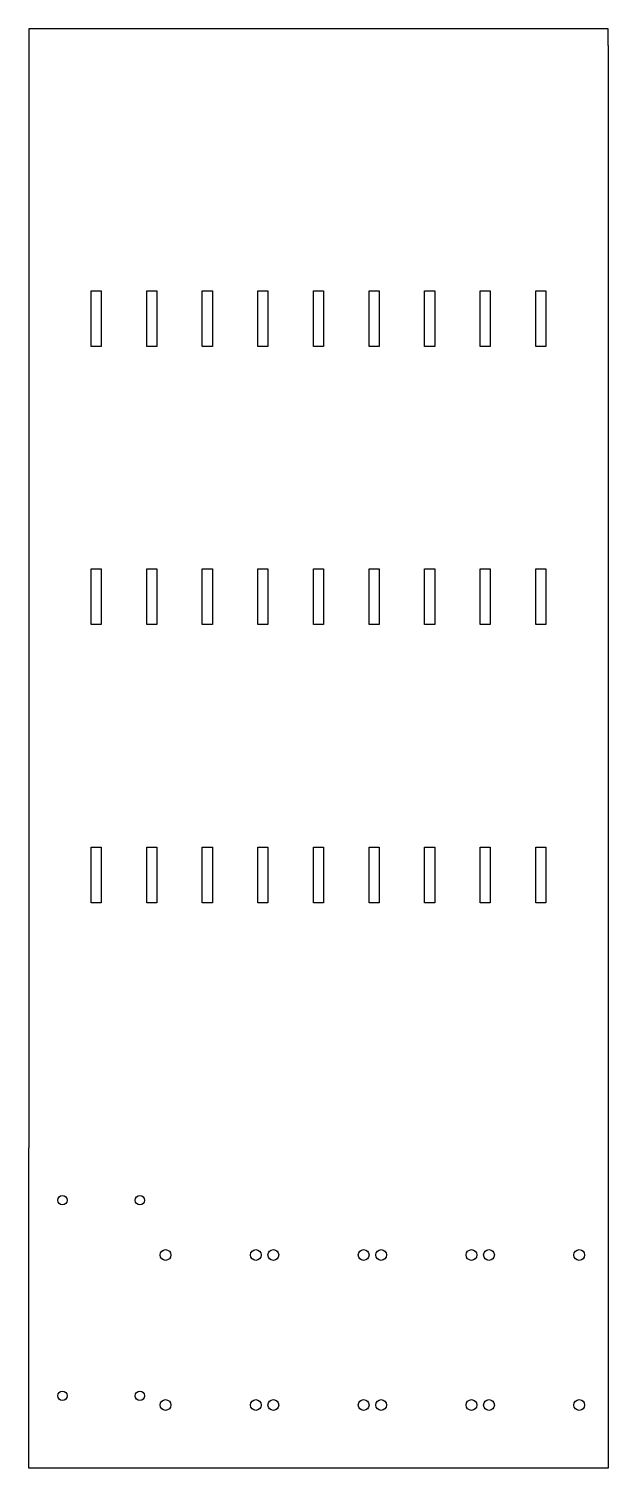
# Model space of a CAD drawing. Extents: x 0 to 172, y -95 to 332.
import ezdxf

# ---------------------------------------------------------------- set-up
doc = ezdxf.new("R2010")
doc.units = 0
doc.layers.add('Sketch', color=7, linetype='CONTINUOUS')

msp = doc.modelspace()

# ---------------------------------------------------------------- linework, layer by layer
at = {"layer": 'Sketch'}
for p, q in [((172, 332), (0, 332)), ((0, 332), (0, 327)), ((172, 327), (172, 332)), ((0, 327), (0, 5)), ((172, 327), (172, 0)), ((18.5, 254.25), (21.5, 254.25)), ((18.5, 237.75), (18.5, 254.25)), ((21.5, 254.25), (21.5, 237.75)), ((35, 254.25), (38, 254.25)), ((35, 237.75), (35, 254.25)), ((38, 254.25), (38, 237.75)), ((51.5, 254.25), (54.5, 254.25)), ((51.5, 237.75), (51.5, 254.25)), ((54.5, 254.25), (54.5, 237.75)), ((68, 254.25), (71, 254.25)), ((68, 237.75), (68, 254.25)), ((71, 254.25), (71, 237.75)), ((84.5, 254.25), (87.5, 254.25)), ((84.5, 237.75), (84.5, 254.25)), ((87.5, 254.25), (87.5, 237.75)), ((101, 254.25), (104, 254.25)), ((101, 237.75), (101, 254.25)), ((104, 254.25), (104, 237.75)), ((117.5, 254.25), (120.5, 254.25)), ((117.5, 237.75), (117.5, 254.25)), ((120.5, 254.25), (120.5, 237.75)), ((134, 254.25), (137, 254.25)), ((134, 237.75), (134, 254.25)), ((137, 254.25), (137, 237.75)), ((150.5, 254.25), (153.5, 254.25)), ((150.5, 237.75), (150.5, 254.25)), ((153.5, 254.25), (153.5, 237.75)), ((21.5, 237.75), (18.5, 237.75)), ((38, 237.75), (35, 237.75)), ((54.5, 237.75), (51.5, 237.75)), ((71, 237.75), (68, 237.75)), ((87.5, 237.75), (84.5, 237.75)), ((104, 237.75), (101, 237.75)), ((120.5, 237.75), (117.5, 237.75)), ((137, 237.75), (134, 237.75)), ((153.5, 237.75), (150.5, 237.75)), ((18.5, 171.75), (21.5, 171.75)), ((18.5, 155.25), (18.5, 171.75)), ((21.5, 171.75), (21.5, 155.25)), ((35, 171.75), (38, 171.75)), ((35, 155.25), (35, 171.75)), ((38, 171.75), (38, 155.25)), ((51.5, 171.75), (54.5, 171.75)), ((51.5, 155.25), (51.5, 171.75)), ((54.5, 171.75), (54.5, 155.25)), ((68, 171.75), (71, 171.75)), ((68, 155.25), (68, 171.75)), ((71, 171.75), (71, 155.25)), ((84.5, 171.75), (87.5, 171.75)), ((84.5, 155.25), (84.5, 171.75)), ((87.5, 171.75), (87.5, 155.25)), ((101, 171.75), (104, 171.75)), ((101, 155.25), (101, 171.75)), ((104, 171.75), (104, 155.25)), ((117.5, 171.75), (120.5, 171.75)), ((117.5, 155.25), (117.5, 171.75)), ((120.5, 171.75), (120.5, 155.25)), ((134, 171.75), (137, 171.75)), ((134, 155.25), (134, 171.75)), ((137, 171.75), (137, 155.25)), ((150.5, 171.75), (153.5, 171.75)), ((150.5, 155.25), (150.5, 171.75)), ((153.5, 171.75), (153.5, 155.25)), ((21.5, 155.25), (18.5, 155.25)), ((38, 155.25), (35, 155.25)), ((54.5, 155.25), (51.5, 155.25)), ((71, 155.25), (68, 155.25)), ((87.5, 155.25), (84.5, 155.25)), ((104, 155.25), (101, 155.25)), ((120.5, 155.25), (117.5, 155.25)), ((137, 155.25), (134, 155.25)), ((153.5, 155.25), (150.5, 155.25)), ((18.5, 89.25), (21.5, 89.25)), ((18.5, 72.75), (18.5, 89.25)), ((21.5, 89.25), (21.5, 72.75)), ((35, 89.25), (38, 89.25)), ((35, 72.75), (35, 89.25)), ((38, 89.25), (38, 72.75)), ((51.5, 89.25), (54.5, 89.25)), ((51.5, 72.75), (51.5, 89.25)), ((54.5, 89.25), (54.5, 72.75)), ((68, 89.25), (71, 89.25)), ((68, 72.75), (68, 89.25)), ((71, 89.25), (71, 72.75)), ((84.5, 89.25), (87.5, 89.25)), ((84.5, 72.75), (84.5, 89.25)), ((87.5, 89.25), (87.5, 72.75)), ((101, 89.25), (104, 89.25)), ((101, 72.75), (101, 89.25)), ((104, 89.25), (104, 72.75)), ((117.5, 89.25), (120.5, 89.25)), ((117.5, 72.75), (117.5, 89.25)), ((120.5, 89.25), (120.5, 72.75)), ((134, 89.25), (137, 89.25)), ((134, 72.75), (134, 89.25)), ((137, 89.25), (137, 72.75)), ((150.5, 89.25), (153.5, 89.25)), ((150.5, 72.75), (150.5, 89.25)), ((153.5, 89.25), (153.5, 72.75)), ((21.5, 72.75), (18.5, 72.75)), ((38, 72.75), (35, 72.75)), ((54.5, 72.75), (51.5, 72.75)), ((71, 72.75), (68, 72.75)), ((87.5, 72.75), (84.5, 72.75)), ((104, 72.75), (101, 72.75)), ((120.5, 72.75), (117.5, 72.75)), ((137, 72.75), (134, 72.75)), ((153.5, 72.75), (150.5, 72.75)), ((0, 5), (0, 0)), ((0, -95), (0, 0)), ((172, 0), (172, -95)), ((172, -95), (0, -95))]:
    msp.add_line(p, q, dxfattribs=at)
for centre, radius in [((10, -15.5), 1.4), ((33, -15.5), 1.4), ((40.6, -31.75), 1.6), ((67.4, -31.75), 1.6), ((72.6, -31.75), 1.6), ((99.4, -31.75), 1.6), ((104.6, -31.75), 1.6), ((131.4, -31.75), 1.6), ((136.6, -31.75), 1.6), ((163.4, -31.75), 1.6), ((10, -73.5), 1.4), ((33, -73.5), 1.4), ((40.6, -76.25), 1.6), ((67.4, -76.25), 1.6), ((72.6, -76.25), 1.6), ((99.4, -76.25), 1.6), ((104.6, -76.25), 1.6), ((131.4, -76.25), 1.6), ((136.6, -76.25), 1.6), ((163.4, -76.25), 1.6)]:
    msp.add_circle(centre, radius, dxfattribs=at)

doc.saveas('drawing.dxf')
